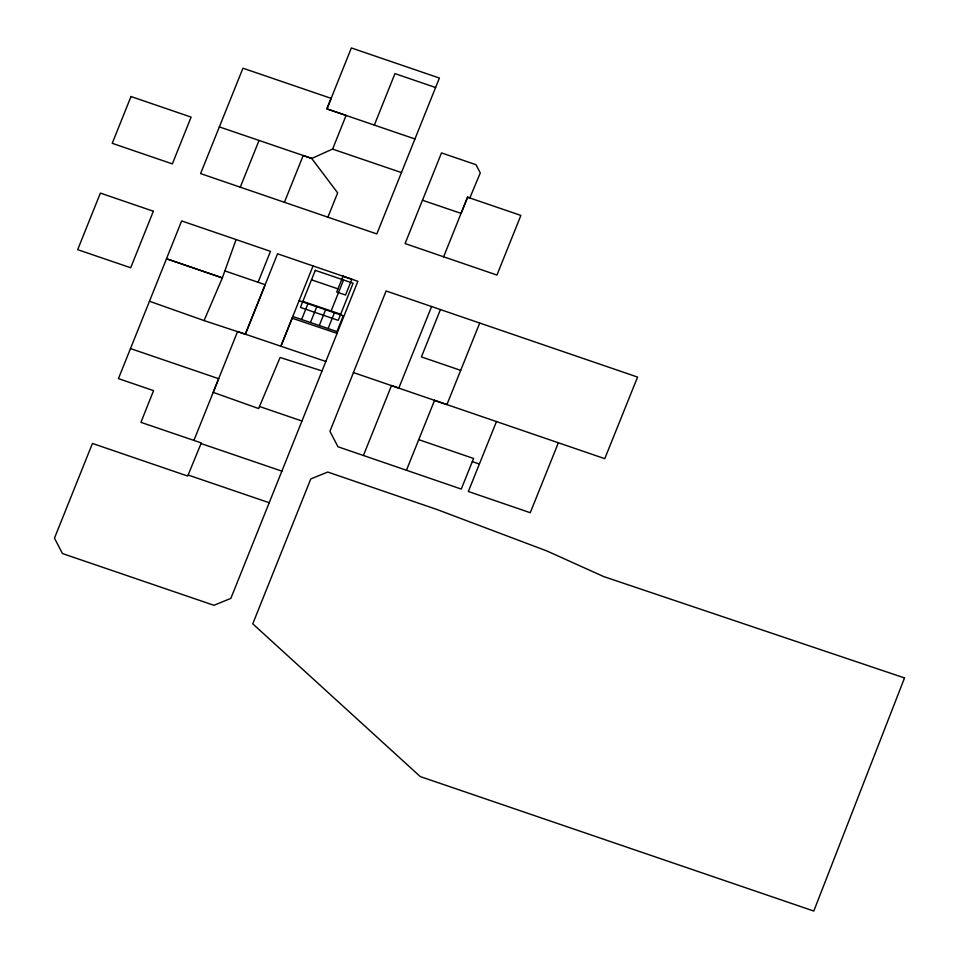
<?xml version="1.0" encoding="UTF-8"?>
<svg xmlns="http://www.w3.org/2000/svg" width="959" height="959" viewBox="0 0 959 959"><rect width="100%" height="100%" fill="white"/><g stroke="black" fill="none" stroke-linecap="round" stroke-linejoin="round"><path stroke-width="1.44" d="M258.055 282.318L270.474 251.366L236.094 239.558L222.344 277.93L204.051 320.57L149.472 301.258L118.436 378.625L153.56 390.625L140.937 422.344L201.294 442.938L187.712 476.048L92.436 443.442L54.471 538.155L62.491 553.559L213.929 605.297L230.855 598.392L337.1 333.372L292.111 318.196M204.051 320.57L245.348 334.223L265.211 284.703L224.862 270.906M280.831 346.283L313.042 265.931M374.334 125.102L394.952 73.627L435.59 87.509L439.402 78.039L351.354 47.95L326.923 108.894L414.971 138.983M301.617 319.515L307.935 303.727M310.452 322.524L316.77 306.748M319.287 325.545L325.604 309.757M331.131 310.98L343.55 279.992M328.11 328.553L334.439 312.766M337.017 333.408L357.887 281.299L277.559 253.787L245.276 334.259M435.59 87.509L376.827 233.936L200.587 173.591L242.951 68.209L331.143 98.357L326.923 108.894L346.103 115.428L332.629 149.053L311.711 158.463L303.2 155.538L284.391 202.301M422.523 200.203L441.5 152.901L476 164.708L480.279 172.92L469.85 197.914L467.632 197.158L461.123 213.389L422.439 200.239L405.094 243.586L496.954 275.053L520.881 215.427L467.548 197.194L443.657 256.784M353.487 372.524L329.932 431.31L337.94 446.75L461.267 489.066L473.578 458.474L418.747 439.654M149.472 301.258L181.635 220.93L236.094 239.558M240.277 187.197L259.038 140.446M193.91 440.421L218.7 378.709L130.52 348.585M327.894 217.178L337.652 192.867L311.711 158.463M280.915 346.247L292.195 318.16M322.008 370.929L280.1 357.467L258.642 408.558L213.198 392.363L237.568 331.574L325.82 361.459M363.413 455.489L391.512 385.542M431.586 306.556L386.117 290.973L353.403 372.56L604.769 458.666L637.567 377.079L431.586 306.556L398.812 388.095L391.428 385.578M440.433 309.565L421.409 356.916L460.68 370.354M406.436 470.258L434.571 400.299M479.716 323.027L446.918 404.602L434.487 400.335M496.498 421.492L468.34 491.488L530.255 512.729L558.402 442.698M302.852 301.402L340.685 314.216M311.495 279.812L337.988 288.863M299.112 300.718L343.262 315.787L336.945 331.574L292.783 316.494M332.545 149.089L401.497 172.596M219.335 126.888L311.795 158.427M472.296 461.615L479.38 464.036M259.481 406.496L301.941 421.013M201.03 443.537L281.862 471.133M188.144 475.041L269.203 502.72M904.529 677.941L813.795 911.05L420.258 776.574L252.756 623.829L310.788 478.925L327.762 472.044L436.693 509.409L546.87 550.957L603.619 576.551L904.529 677.941M130.999 96.523L112.239 143.311L172.356 163.893L191.105 117.106L130.999 96.523M153.356 211.232L130.688 267.765L77.679 249.664L100.371 193.095L153.356 211.232M315.283 270.342L300.431 307.431L338.239 320.33L353.092 283.241L315.283 270.342M343.046 276.24L336.717 292.015L345.552 295.036L351.869 279.249L343.046 276.24M222.416 277.894L166.542 258.762L222.344 277.93"/></g></svg>
